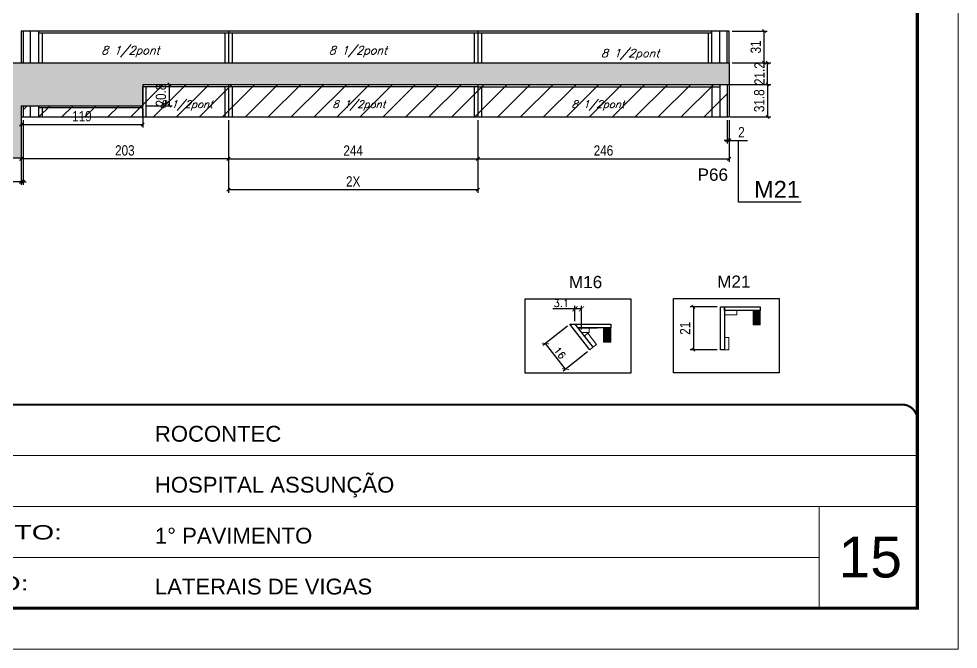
# Model space of a CAD drawing. Extents: x 137137 to 143418, y 10464 to 34486.
# Drawn here: x 140886 to 141806, y 29990 to 30607 of the extents above; entities that cross this region are included whole.
import ezdxf

# ---------------------------------------------------------------- set-up
doc = ezdxf.new("R2010")
doc.units = 0
doc.linetypes.add('CONTINUO', pattern=[0])
doc.linetypes.add('DASHED', pattern=[0.75, 0.5, -0.25])
for name, color, linetype in [('5', 5, 'Continuous'), ('COTA', 241, 'Continuous'), ('NOMENCLATURA', 7, 'Continuous'), ('Painéis', 200, 'Continuous'), ('Reaproveitamento', 251, 'Continuous'), ('SARR_2.2x7', 40, 'Continuous'), ('SARR_3.5x7', 81, 'Continuous'), ('texto', 7, 'Continuous')]:
    doc.layers.add(name, color=color, linetype=linetype)
for name, color, linetype, lineweight in [('CARIMBO', 255, 'Continuous', 9), ('Folhas', 255, 'Continuous', 9), ('Madeira', 126, 'Continuous', 18), ('Sarr 2.2x7', 40, 'Continuous', 9), ('SARRAFO DE PRESSAO', 251, 'DASHED', 9)]:
    doc.layers.add(name, color=color, linetype=linetype, lineweight=lineweight)
doc.styles.add('ARIAL', font='arial.ttf')
doc.styles.add('COTA TECNICA', font='techl___.ttf', dxfattribs={"height": 10})
doc.styles.add('Romans', font='romans.shx')
doc.styles.get("Standard").update_dxf_attribs({"font": 'arial.ttf'})
doc.styles.add('Tecnologia', font='')
doc.styles.get('Tecnologia').set_extended_font_data('Forgotten Futurist')
doc.dimstyles.new('Cota Seção (2x)', dxfattribs={"dimtxt": 7, "dimasz": 5, "dimexe": 3, "dimexo": 3, "dimgap": 2, "dimtad": 3, "dimdec": 1, "dimlfac": 0.5, "dimzin": 12, "dimdsep": 46, "dimtxsty": 'Romans', "dimblk": 'ARCHTICK', "dimcen": 0, "dimclrd": 4, "dimclre": 4, "dimclrt": 1, "dimadec": 1, "dimazin": 3, "dimtfac": 1, "dimtdec": 1, "dimtmove": 0, "dimatfit": 3, "dimldrblk": 'OBLIQUE', "dimfxl": 1, "dimtolj": 1, "dimtzin": 12, "dimarcsym": 0})
doc.dimstyles.new('PAINEL', dxfattribs={"dimtxt": 10, "dimasz": 3, "dimexe": 3, "dimexo": 3, "dimgap": 3, "dimtad": 1, "dimdec": 1, "dimzin": 12, "dimdsep": 46, "dimtxsty": 'COTA TECNICA', "dimblk1": 'OBLIQUE', "dimblk2": 'OBLIQUE', "dimsah": 1, "dimcen": 0.9, "dimclrd": 4, "dimclre": 4, "dimclrt": 240, "dimadec": 1, "dimazin": 3, "dimtfac": 1, "dimtdec": 1, "dimtmove": 0, "dimatfit": 3, "dimfxl": 1, "dimtolj": 1, "dimtzin": 12, "dimarcsym": 0})
pattern_1 = [(45, (-1598.5, -2277.7), (-11.2253202, 11.2253202), [])]

# ---------------------------------------------------------------- blocks, each defined once
blk = doc.blocks.new('9999999999')
at = {"color": 30, "linetype": 'CONTINUO'}
for p, q in [((98564.56, 34379.64), (99583.98, 34379.64)), ((98564.56, 34329.83), (99487.98, 34329.83)), ((99583.98, 34329.83), (99487.98, 34329.83)), ((99487.98, 34329.83), (99487.98, 34230.21)), ((98564.56, 34280.02), (99487.98, 34280.02))]:
    blk.add_line(p, q, dxfattribs=at)
at = {"color": 30, "linetype": 'CONTINUO', "const_width": 2}
blk.add_lwpolyline([(99583.98, 34230.21), (99583.98, 34414.45, 0.414214), (99568.98, 34429.45), (98228.98, 34429.45, 0.414214), (98213.98, 34414.45), (98213.98, 34245.21, 0.414214), (98228.98, 34230.21), (99583.98, 34230.21)], format="xyb", dxfattribs=at)
at = {"layer": 'Folhas'}
blk.add_lwpolyline([(98138.98, 34190.21), (99623.98, 34190.21), (99623.98, 35240.21), (98138.98, 35240.21)], close=True, dxfattribs=at)
at = {"layer": 'Folhas', "color": 30, "const_width": 3}
blk.add_lwpolyline([(98213.98, 34230.21), (99583.98, 34230.21), (99583.98, 35200.21), (98213.98, 35200.21)], close=True, dxfattribs=at)
at = {"color": 7, "linetype": 'Continuous', "ltscale": 5, "style": 'ARIAL'}
for s, height, p in [('ROCONTEC', 15.483, (98837.68, 34393.13)), ('HOSPITAL ASSUNÇÃO', 15.4829, (98837.68, 34343.32)), ('1° PAVIMENTO', 15.4829, (98837.68, 34293.51)), ('LATERAIS DE VIGAS', 15.4829, (98837.68, 34243.7))]:
    blk.add_text(s, height=height, dxfattribs=at).set_placement(p)
at = {"layer": 'Folhas', "color": 7, "style": 'Tecnologia', "width": 1.5}
for s, p in [('PAVIMENTO:', (98573.65, 34297.5)), ('PROJETO:', (98573.65, 34247.69))]:
    blk.add_text(s, height=14, dxfattribs=at).set_placement(p)
blk = doc.blocks.new('_Oblique')
at = {"color": 0, "linetype": 'ByBlock', "lineweight": -2}
blk.add_line((-0.5, -0.5), (0.5, 0.5), dxfattribs=at)
blk = doc.blocks.new('*D69')
at = {"layer": 'COTA', "color": 4, "lineweight": -2, "ltscale": 25, "transparency": 16777216}
for p, q in [((140888.57, 30507.54), (140888.57, 30444.1)), ((140890.57, 30507.54), (140890.57, 30444.1)), ((140888.57, 30447.1), (140870.46, 30447.1)), ((140890.57, 30447.1), (140888.57, 30447.1)), ((140890.57, 30447.1), (140893.57, 30447.1))]:
    blk.add_line(p, q, dxfattribs=at)
at = {"layer": 'Defpoints', "color": 0, "ltscale": 25, "transparency": 16777216}
for p in [(140888.57, 30510.54), (140890.57, 30510.54), (140888.57, 30447.1)]:
    blk.add_point(p, dxfattribs=at)
at = {"layer": 'COTA', "color": 4, "lineweight": -2, "ltscale": 25, "transparency": 16777216, "xscale": 3, "yscale": 3, "zscale": 3}
blk.add_blockref('_Oblique', (140888.57, 30447.1), dxfattribs=at)
at = {"layer": 'COTA', "color": 4, "lineweight": -2, "ltscale": 25, "transparency": 16777216, "xscale": 3, "yscale": 3, "zscale": 3, "rotation": 180}
blk.add_blockref('_Oblique', (140890.57, 30447.1), dxfattribs=at)
at = {"layer": 'COTA', "color": 240, "ltscale": 25, "transparency": 16777216, "insert": (140876.52, 30455.1), "char_height": 10, "attachment_point": 5, "style": 'COTA TECNICA'}
blk.add_mtext('\\A1;2', dxfattribs=at)
blk = doc.blocks.new('*D73')
at = {"layer": 'COTA', "color": 4, "lineweight": -2, "ltscale": 25, "transparency": 16777216}
for p, q in [((141579.57, 30507.54), (141579.57, 30484.67)), ((141581.57, 30507.54), (141581.57, 30484.67)), ((141579.57, 30487.67), (141576.57, 30487.67)), ((141579.57, 30487.67), (141581.57, 30487.67)), ((141581.57, 30487.67), (141599.68, 30487.67))]:
    blk.add_line(p, q, dxfattribs=at)
at = {"layer": 'Defpoints', "color": 0, "ltscale": 25, "transparency": 16777216}
for p in [(141579.57, 30510.54), (141581.57, 30510.54), (141581.57, 30487.67)]:
    blk.add_point(p, dxfattribs=at)
at = {"layer": 'COTA', "color": 4, "lineweight": -2, "ltscale": 25, "transparency": 16777216, "xscale": 3, "yscale": 3, "zscale": 3}
blk.add_blockref('_Oblique', (141579.57, 30487.67), dxfattribs=at)
at = {"layer": 'COTA', "color": 4, "lineweight": -2, "ltscale": 25, "transparency": 16777216, "xscale": 3, "yscale": 3, "zscale": 3, "rotation": 180}
blk.add_blockref('_Oblique', (141581.57, 30487.67), dxfattribs=at)
at = {"layer": 'COTA', "color": 240, "ltscale": 25, "transparency": 16777216, "insert": (141593.62, 30495.67), "char_height": 10, "attachment_point": 5, "style": 'COTA TECNICA'}
blk.add_mtext('\\A1;2', dxfattribs=at)
blk = doc.blocks.new('*D75')
at = {"layer": 'COTA', "color": 4, "lineweight": -2, "ltscale": 25, "transparency": 16777216}
for p, q in [((141335.57, 30507.54), (141335.57, 30466.59)), ((141581.57, 30507.54), (141581.57, 30466.59)), ((141335.57, 30469.59), (141581.57, 30469.59))]:
    blk.add_line(p, q, dxfattribs=at)
at = {"layer": 'Defpoints', "color": 0, "ltscale": 25, "transparency": 16777216}
for p in [(141335.57, 30510.54), (141581.57, 30510.54), (141581.57, 30469.59)]:
    blk.add_point(p, dxfattribs=at)
at = {"layer": 'COTA', "color": 4, "lineweight": -2, "ltscale": 25, "transparency": 16777216, "xscale": 3, "yscale": 3, "zscale": 3, "rotation": 180}
blk.add_blockref('_Oblique', (141335.57, 30469.59), dxfattribs=at)
at = {"layer": 'COTA', "color": 4, "lineweight": -2, "ltscale": 25, "transparency": 16777216, "xscale": 3, "yscale": 3, "zscale": 3}
blk.add_blockref('_Oblique', (141581.57, 30469.59), dxfattribs=at)
at = {"layer": 'COTA', "color": 240, "ltscale": 25, "transparency": 16777216, "insert": (141458.57, 30477.69), "char_height": 10, "attachment_point": 5, "style": 'COTA TECNICA'}
blk.add_mtext('\\A1;246', dxfattribs=at)
blk = doc.blocks.new('*D71')
at = {"layer": 'COTA', "color": 4, "lineweight": -2, "ltscale": 25, "transparency": 16777216}
for p, q in [((141091.57, 30507.54), (141091.57, 30466.59)), ((141335.57, 30507.54), (141335.57, 30466.59)), ((141091.57, 30469.59), (141335.57, 30469.59))]:
    blk.add_line(p, q, dxfattribs=at)
at = {"layer": 'Defpoints', "color": 0, "ltscale": 25, "transparency": 16777216}
for p in [(141091.57, 30510.54), (141335.57, 30510.54), (141335.57, 30469.59)]:
    blk.add_point(p, dxfattribs=at)
at = {"layer": 'COTA', "color": 4, "lineweight": -2, "ltscale": 25, "transparency": 16777216, "xscale": 3, "yscale": 3, "zscale": 3, "rotation": 180}
blk.add_blockref('_Oblique', (141091.57, 30469.59), dxfattribs=at)
at = {"layer": 'COTA', "color": 4, "lineweight": -2, "ltscale": 25, "transparency": 16777216, "xscale": 3, "yscale": 3, "zscale": 3}
blk.add_blockref('_Oblique', (141335.57, 30469.59), dxfattribs=at)
at = {"layer": 'COTA', "color": 240, "ltscale": 25, "transparency": 16777216, "insert": (141213.57, 30477.66), "char_height": 10, "attachment_point": 5, "style": 'COTA TECNICA'}
blk.add_mtext('\\A1;244', dxfattribs=at)
blk = doc.blocks.new('*D76')
at = {"layer": 'COTA', "color": 4, "lineweight": -2, "ltscale": 25, "transparency": 16777216}
for p, q in [((141582.55, 30542.34), (141622.29, 30542.34)), ((141619.29, 30510.54), (141619.29, 30542.34)), ((141582.57, 30510.54), (141622.29, 30510.54))]:
    blk.add_line(p, q, dxfattribs=at)
at = {"layer": 'Defpoints', "color": 0, "ltscale": 25, "transparency": 16777216}
for p in [(141579.55, 30542.34), (141619.29, 30542.34), (141579.57, 30510.54)]:
    blk.add_point(p, dxfattribs=at)
at = {"layer": 'COTA', "color": 4, "lineweight": -2, "ltscale": 25, "transparency": 16777216, "xscale": 3, "yscale": 3, "zscale": 3}
for p, rotation in [((141619.29, 30542.34), 90), ((141619.29, 30510.54), 270)]:
    blk.add_blockref('_Oblique', p, dxfattribs=dict(at, rotation=rotation))
at = {"layer": 'COTA', "color": 240, "ltscale": 25, "transparency": 16777216, "insert": (141611.05, 30526.44), "char_height": 10, "attachment_point": 5, "rotation": 90, "style": 'COTA TECNICA'}
blk.add_mtext('\\A1;31.8', dxfattribs=at)
blk = doc.blocks.new('*D77')
at = {"layer": 'COTA', "color": 4, "lineweight": -2, "ltscale": 25, "transparency": 16777216}
for p, q in [((141584.55, 30563.54), (141622.27, 30563.54)), ((141619.27, 30542.34), (141619.27, 30563.54)), ((141584.55, 30542.34), (141622.27, 30542.34))]:
    blk.add_line(p, q, dxfattribs=at)
at = {"layer": 'Defpoints', "color": 0, "ltscale": 25, "transparency": 16777216}
for p in [(141581.55, 30563.54), (141619.27, 30563.54), (141581.55, 30542.34)]:
    blk.add_point(p, dxfattribs=at)
at = {"layer": 'COTA', "color": 4, "lineweight": -2, "ltscale": 25, "transparency": 16777216, "xscale": 3, "yscale": 3, "zscale": 3}
for p, rotation in [((141619.27, 30563.54), 90), ((141619.27, 30542.34), 270)]:
    blk.add_blockref('_Oblique', p, dxfattribs=dict(at, rotation=rotation))
at = {"layer": 'COTA', "color": 240, "ltscale": 25, "transparency": 16777216, "insert": (141611.21, 30552.94), "char_height": 10, "attachment_point": 5, "rotation": 90, "style": 'COTA TECNICA'}
blk.add_mtext('\\A1;21.2', dxfattribs=at)
blk = doc.blocks.new('*D78')
at = {"layer": 'COTA', "color": 4, "lineweight": -2, "ltscale": 25, "transparency": 16777216}
for p, q in [((141007.56, 30518.54), (141007.56, 30500.1)), ((140888.56, 30507.54), (140888.56, 30500.1)), ((140888.56, 30503.1), (141007.56, 30503.1))]:
    blk.add_line(p, q, dxfattribs=at)
at = {"layer": 'Defpoints', "color": 0, "ltscale": 25, "transparency": 16777216}
for p in [(141007.56, 30521.54), (140888.56, 30510.54), (141007.56, 30503.1)]:
    blk.add_point(p, dxfattribs=at)
at = {"layer": 'COTA', "color": 4, "lineweight": -2, "ltscale": 25, "transparency": 16777216, "xscale": 3, "yscale": 3, "zscale": 3, "rotation": 180}
blk.add_blockref('_Oblique', (140888.56, 30503.1), dxfattribs=at)
at = {"layer": 'COTA', "color": 4, "lineweight": -2, "ltscale": 25, "transparency": 16777216, "xscale": 3, "yscale": 3, "zscale": 3}
blk.add_blockref('_Oblique', (141007.56, 30503.1), dxfattribs=at)
at = {"layer": 'COTA', "color": 240, "ltscale": 25, "transparency": 16777216, "insert": (140948.06, 30511.19), "char_height": 10, "attachment_point": 5, "style": 'COTA TECNICA'}
blk.add_mtext('\\A1;119', dxfattribs=at)
blk = doc.blocks.new('*D79')
at = {"layer": 'COTA', "color": 4, "lineweight": -2, "ltscale": 25, "transparency": 16777216}
for p, q in [((141010.56, 30542.34), (141036.54, 30542.34)), ((141033.54, 30542.34), (141033.54, 30521.54)), ((141010.57, 30521.54), (141036.54, 30521.54))]:
    blk.add_line(p, q, dxfattribs=at)
at = {"layer": 'Defpoints', "color": 0, "ltscale": 25, "transparency": 16777216}
for p in [(141007.56, 30542.34), (141007.57, 30521.54), (141033.54, 30521.54)]:
    blk.add_point(p, dxfattribs=at)
at = {"layer": 'COTA', "color": 4, "lineweight": -2, "ltscale": 25, "transparency": 16777216, "xscale": 3, "yscale": 3, "zscale": 3}
for p, rotation in [((141033.54, 30542.34), 90), ((141033.54, 30521.54), 270)]:
    blk.add_blockref('_Oblique', p, dxfattribs=dict(at, rotation=rotation))
at = {"layer": 'COTA', "color": 240, "ltscale": 25, "transparency": 16777216, "insert": (141025.42, 30531.94), "char_height": 10, "attachment_point": 5, "rotation": 90, "style": 'COTA TECNICA'}
blk.add_mtext('\\A1;20.8', dxfattribs=at)
blk = doc.blocks.new('*D72')
at = {"layer": 'COTA', "color": 4, "lineweight": -2, "ltscale": 25, "transparency": 16777216}
for p, q in [((140888.57, 30507.54), (140888.57, 30466.59)), ((141091.57, 30507.54), (141091.57, 30466.59)), ((141091.57, 30469.59), (140888.57, 30469.59))]:
    blk.add_line(p, q, dxfattribs=at)
at = {"layer": 'Defpoints', "color": 0, "ltscale": 25, "transparency": 16777216}
for p in [(140888.57, 30510.54), (141091.57, 30510.54), (140888.57, 30469.59)]:
    blk.add_point(p, dxfattribs=at)
at = {"layer": 'COTA', "color": 4, "lineweight": -2, "ltscale": 25, "transparency": 16777216, "xscale": 3, "yscale": 3, "zscale": 3, "rotation": 180}
blk.add_blockref('_Oblique', (140888.57, 30469.59), dxfattribs=at)
at = {"layer": 'COTA', "color": 4, "lineweight": -2, "ltscale": 25, "transparency": 16777216, "xscale": 3, "yscale": 3, "zscale": 3}
blk.add_blockref('_Oblique', (141091.57, 30469.59), dxfattribs=at)
at = {"layer": 'COTA', "color": 240, "ltscale": 25, "transparency": 16777216, "insert": (140990.07, 30477.81), "char_height": 10, "attachment_point": 5, "style": 'COTA TECNICA'}
blk.add_mtext('\\A1;203', dxfattribs=at)
blk = doc.blocks.new('*D82')
at = {"layer": 'COTA', "color": 4, "lineweight": -2, "ltscale": 25, "transparency": 16777216}
for p, q in [((141091.57, 30507.54), (141091.57, 30436.47)), ((141335.57, 30507.54), (141335.57, 30436.47)), ((141091.57, 30439.47), (141335.57, 30439.47))]:
    blk.add_line(p, q, dxfattribs=at)
at = {"layer": 'Defpoints', "color": 0, "ltscale": 25, "transparency": 16777216}
for p in [(141091.57, 30510.54), (141335.57, 30510.54), (141335.57, 30439.47)]:
    blk.add_point(p, dxfattribs=at)
at = {"layer": 'COTA', "color": 4, "lineweight": -2, "ltscale": 25, "transparency": 16777216, "xscale": 3, "yscale": 3, "zscale": 3, "rotation": 180}
blk.add_blockref('_Oblique', (141091.57, 30439.47), dxfattribs=at)
at = {"layer": 'COTA', "color": 4, "lineweight": -2, "ltscale": 25, "transparency": 16777216, "xscale": 3, "yscale": 3, "zscale": 3}
blk.add_blockref('_Oblique', (141335.57, 30439.47), dxfattribs=at)
at = {"layer": 'COTA', "color": 240, "ltscale": 25, "transparency": 16777216, "insert": (141213.57, 30447.53), "char_height": 10, "attachment_point": 5, "style": 'COTA TECNICA'}
blk.add_mtext('\\A1;2X', dxfattribs=at)
blk = doc.blocks.new('_ArchTick')
at = {"color": 0, "linetype": 'ByBlock', "const_width": 0.15}
blk.add_lwpolyline([(-0.5, -0.5), (0.5, 0.5)], dxfattribs=at)
blk = doc.blocks.new('*D90')
at = {"layer": 'COTA', "color": 4, "lineweight": -2, "transparency": 16777216}
for p, q in [((141423.24, 30305.93), (141399.37, 30287.2)), ((141421.42, 30263.95), (141401.73, 30289.05)), ((141442.93, 30280.83), (141419.06, 30262.1))]:
    blk.add_line(p, q, dxfattribs=at)
at = {"layer": 'Defpoints', "color": 0, "transparency": 16777216}
for p in [(141425.6, 30307.78), (141401.73, 30289.05), (141445.29, 30282.68)]:
    blk.add_point(p, dxfattribs=at)
at = {"layer": 'COTA', "color": 4, "lineweight": -2, "transparency": 16777216, "xscale": 5, "yscale": 5, "zscale": 5}
for p, rotation in [((141401.73, 30289.05), 128.1149802040215), ((141421.42, 30263.95), 308.1149802040215)]:
    blk.add_blockref('_ArchTick', p, dxfattribs=dict(at, rotation=rotation))
at = {"layer": 'COTA', "color": 1, "transparency": 16777216, "insert": (141415.9, 30279.9), "char_height": 7, "attachment_point": 5, "rotation": 308.11498, "style": 'Romans'}
blk.add_mtext('\\A1;16', dxfattribs=at)
blk = doc.blocks.new('*D91')
at = {"layer": 'COTA', "color": 4, "lineweight": -2, "transparency": 16777216}
for p, q in [((141430.68, 30310.78), (141430.68, 30325.92)), ((141436.96, 30302.78), (141436.96, 30325.92)), ((141430.68, 30322.92), (141409.02, 30322.92)), ((141436.96, 30322.92), (141430.68, 30322.92))]:
    blk.add_line(p, q, dxfattribs=at)
at = {"layer": 'Defpoints', "color": 0, "transparency": 16777216}
for p in [(141430.68, 30322.92), (141430.68, 30307.78), (141436.96, 30299.78)]:
    blk.add_point(p, dxfattribs=at)
at = {"layer": 'COTA', "color": 4, "lineweight": -2, "transparency": 16777216, "xscale": 5, "yscale": 5, "zscale": 5, "rotation": 180}
blk.add_blockref('_ArchTick', (141430.68, 30322.92), dxfattribs=at)
at = {"layer": 'COTA', "color": 4, "lineweight": -2, "transparency": 16777216, "xscale": 5, "yscale": 5, "zscale": 5}
blk.add_blockref('_ArchTick', (141436.96, 30322.92), dxfattribs=at)
at = {"layer": 'COTA', "color": 1, "transparency": 16777216, "insert": (141417.35, 30328.42), "char_height": 7, "attachment_point": 5, "style": 'Romans'}
blk.add_mtext('\\A1;3.1', dxfattribs=at)
blk = doc.blocks.new('*D92')
at = {"layer": 'Defpoints', "color": 0, "linetype": 'ByBlock', "transparency": 16777216}
for p in [(141572.98, 30324.88), (141546.53, 30282.88), (141572.98, 30282.88)]:
    blk.add_point(p, dxfattribs=at)
at = {"layer": 'Sarr 2.2x7', "color": 4, "linetype": 'ByBlock', "lineweight": -2, "transparency": 16777216}
for p, q in [((141569.98, 30324.88), (141543.53, 30324.88)), ((141546.53, 30324.88), (141546.53, 30282.88)), ((141569.98, 30282.88), (141543.53, 30282.88))]:
    blk.add_line(p, q, dxfattribs=at)
at = {"layer": 'Sarr 2.2x7', "color": 4, "linetype": 'ByBlock', "lineweight": -2, "transparency": 16777216, "xscale": 3, "yscale": 3, "zscale": 3}
for p, rotation in [((141546.53, 30324.88), 90), ((141546.53, 30282.88), 270)]:
    blk.add_blockref('_Oblique', p, dxfattribs=dict(at, rotation=rotation))
at = {"layer": 'Sarr 2.2x7', "color": 240, "linetype": 'ByBlock', "transparency": 16777216, "insert": (141538.48, 30303.88), "char_height": 10, "attachment_point": 5, "rotation": 90, "style": 'COTA TECNICA'}
blk.add_mtext('\\A1;21', dxfattribs=at)
blk = doc.blocks.new('*D1857')
at = {"layer": 'COTA', "color": 4, "lineweight": -2, "ltscale": 25, "transparency": 16777216}
for p, q in [((141584.55, 30594.54), (141618.89, 30594.54)), ((141615.89, 30563.54), (141615.89, 30594.54)), ((141584.55, 30563.54), (141618.89, 30563.54))]:
    blk.add_line(p, q, dxfattribs=at)
at = {"layer": 'Defpoints', "color": 0, "ltscale": 25, "transparency": 16777216}
for p in [(141581.55, 30594.54), (141615.89, 30594.54), (141581.55, 30563.54)]:
    blk.add_point(p, dxfattribs=at)
at = {"layer": 'COTA', "color": 4, "lineweight": -2, "ltscale": 25, "transparency": 16777216, "xscale": 3, "yscale": 3, "zscale": 3}
for p, rotation in [((141615.89, 30594.54), 90), ((141615.89, 30563.54), 270)]:
    blk.add_blockref('_Oblique', p, dxfattribs=dict(at, rotation=rotation))
at = {"layer": 'COTA', "color": 240, "ltscale": 25, "transparency": 16777216, "insert": (141607.67, 30579.04), "char_height": 10, "attachment_point": 5, "rotation": 90, "style": 'COTA TECNICA'}
blk.add_mtext('\\A1;31', dxfattribs=at)

msp = doc.modelspace()

# ---------------------------------------------------------------- hatches: boundary and pattern name
at = {"layer": 'COTA', "linetype": 'ByBlock'}
h = msp.add_hatch(dxfattribs=at)
h.set_pattern_fill('AR-CONC', color=256, scale=0.03)
h.paths.add_polyline_path([(140818.56, 30563.54), (140699.56, 30563.54), (140432.58, 30563.54), (140432.58, 30542.34), (140699.56, 30542.34), (140699.56, 30521.54), (140818.56, 30521.54), (140818.56, 30470.54), (140888.57, 30470.54), (140888.57, 30510.54), (140888.56, 30521.54), (141007.56, 30521.54), (141007.56, 30542.34), (141581.55, 30542.34), (141581.55, 30563.54), (140888.56, 30563.54)])
h.paths.add_polyline_path([(140870.28, 30445.17), (140883.26, 30445.17), (140883.26, 30465.75), (140870.28, 30465.75)], flags=9)
h.paths.add_polyline_path([(141035.24, 30515.23), (141035.24, 30549.16), (141014.66, 30549.16), (141014.66, 30515.23)], flags=25)
h.paths.add_polyline_path([(140697.76, 30515.23), (140697.76, 30549.16), (140677.17, 30549.16), (140677.17, 30515.23)], flags=25)
at = {"layer": 'Madeira'}
h = msp.add_hatch(dxfattribs=at)
h.set_pattern_fill('ANSI31', color=256, scale=0.2, angle=270, style=0)
h.set_pattern_definition([(315, (158177.9522, 16973.1511), (0.449012806, 0.449012806), [])])
h.paths.add_polyline_path([(141611.94, 30321.28), (141604.94, 30321.28), (141604.94, 30307.28), (141611.94, 30307.28)])
h = msp.add_hatch(dxfattribs=at)
h.set_pattern_fill('ANSI31', color=256, scale=0.2, angle=270, style=0)
h.set_pattern_definition([(315, (158031.6616, 16956.04424), (0.449012806, 0.449012806), [])])
h.paths.add_polyline_path([(141465.65, 30304.18), (141458.65, 30304.18), (141458.65, 30290.18), (141465.65, 30290.18)])
at = {"layer": 'Reaproveitamento', "linetype": 'ByBlock'}
h = msp.add_hatch(dxfattribs=at)
h.set_pattern_fill('ANSI31', color=256, scale=5)
h.set_pattern_definition(pattern_1)
h.paths.add_polyline_path([(141007.57, 30510.54), (141091.57, 30510.54), (141091.55, 30542.34), (141007.56, 30542.34), (141007.56, 30521.54), (140890.56, 30521.54), (140890.57, 30510.54)])
h = msp.add_hatch(dxfattribs=at)
h.set_pattern_fill('ANSI31', color=256, scale=5)
h.set_pattern_definition(pattern_1)
h.paths.add_polyline_path([(141335.57, 30510.54), (141335.55, 30542.34), (141091.55, 30542.34), (141091.57, 30510.54)])
h = msp.add_hatch(dxfattribs=at)
h.set_pattern_fill('ANSI31', color=256, scale=5)
h.set_pattern_definition(pattern_1)
h.paths.add_polyline_path([(141579.57, 30510.54), (141579.55, 30542.34), (141335.55, 30542.34), (141335.57, 30510.54)])

# ---------------------------------------------------------------- linework, layer by layer
at = {"linetype": 'ByBlock'}
for points in [[(141381.9, 30332.67), (141485.34, 30332.67), (141485.34, 30260.05), (141381.9, 30260.05)], [(141527.02, 30333.04), (141630.46, 30333.04), (141630.46, 30260.42), (141527.02, 30260.42)]]:
    msp.add_lwpolyline(points, close=True, dxfattribs=at)
at = {"layer": 'COTA', "linetype": 'ByBlock'}
for p, q in [((140818.56, 30563.54), (140888.56, 30563.54)), ((140888.56, 30563.54), (141007.56, 30563.54)), ((140888.56, 30563.54), (141581.55, 30563.54)), ((141007.56, 30563.54), (141581.55, 30563.54)), ((141581.55, 30563.54), (141581.55, 30542.34))]:
    msp.add_line(p, q, dxfattribs=at)
at = {"layer": 'Madeira'}
for points in [[(141611.94, 30321.28), (141604.94, 30321.28), (141604.94, 30307.28), (141611.94, 30307.28)], [(141465.65, 30304.18), (141458.65, 30304.18), (141458.65, 30290.18), (141465.65, 30290.18)]]:
    msp.add_lwpolyline(points, close=True, dxfattribs=at)
at = {"layer": 'NOMENCLATURA', "linetype": 'Continuous'}
for p, q in [((141590.62, 30427.33), (141590.62, 30487.67)), ((141652.12, 30427.33), (141590.62, 30427.33))]:
    msp.add_line(p, q, dxfattribs=at)
at = {"layer": 'Painéis', "ltscale": 25}
for p, q in [((141581.53, 30594.54), (140888.56, 30594.54)), ((140888.56, 30594.54), (140888.56, 30563.54)), ((140890.56, 30594.54), (140890.56, 30563.54)), ((141091.55, 30594.54), (141091.55, 30563.54)), ((141335.55, 30594.54), (141335.55, 30563.54)), ((141579.53, 30563.54), (141579.53, 30594.54)), ((141581.53, 30563.54), (141581.53, 30594.54)), ((140888.56, 30563.54), (141581.53, 30563.54)), ((140888.57, 30510.54), (140888.57, 30470.54)), ((140818.56, 30470.54), (140888.57, 30470.54))]:
    msp.add_line(p, q, dxfattribs=at)
at = {"layer": 'Painéis'}
for p, q in [((141007.56, 30542.34), (141581.55, 30542.34)), ((141007.56, 30542.34), (141007.56, 30521.54)), ((141091.55, 30542.34), (141091.57, 30510.54)), ((141335.55, 30542.34), (141335.57, 30510.54)), ((141579.55, 30542.34), (141579.57, 30510.54)), ((141581.55, 30542.34), (141581.57, 30510.54)), ((140888.56, 30521.54), (141007.56, 30521.54)), ((140888.56, 30521.54), (140888.57, 30510.54)), ((140890.56, 30521.54), (140890.57, 30510.54)), ((140888.57, 30510.54), (141007.57, 30510.54)), ((141007.57, 30510.54), (141581.57, 30510.54)), ((141445.17, 30282.84), (141425.6, 30307.78)), ((141425.6, 30307.78), (141430.68, 30307.78)), ((141430.68, 30307.78), (141448.32, 30285.3)), ((141433.51, 30304.18), (141452.68, 30304.18)), ((141445.17, 30282.84), (141448.32, 30285.3))]:
    msp.add_line(p, q, dxfattribs=at)
msp.add_lwpolyline([(141576.98, 30282.88), (141572.98, 30282.88), (141572.98, 30324.88), (141576.98, 30324.88)], close=True, dxfattribs=at)
at = {"layer": 'Painéis', "linetype": 'ByBlock'}
for points in [[(141576.98, 30324.88), (141611.92, 30324.88), (141611.92, 30321.28), (141576.98, 30321.28), (141576.98, 30324.88)], [(141430.68, 30307.78), (141465.63, 30307.78), (141465.63, 30304.18), (141433.51, 30304.18)]]:
    msp.add_lwpolyline(points, dxfattribs=at)
at = {"layer": 'Sarr 2.2x7', "linetype": 'ByBlock'}
for p, q in [((141436.96, 30299.78), (141444.68, 30299.78)), ((141439.67, 30296.32), (141443.14, 30299.04)), ((141443.14, 30299.04), (141451.89, 30287.87)), ((141444.68, 30299.78), (141444.68, 30304.18)), ((141448.32, 30285.3), (141451.78, 30288.02))]:
    msp.add_line(p, q, dxfattribs=at)
for points in [[(141576.98, 30321.28), (141588.98, 30321.28), (141588.98, 30316.88), (141576.98, 30316.88), (141576.98, 30321.28)], [(141576.98, 30282.88), (141576.98, 30294.88), (141581.38, 30294.88), (141581.38, 30282.88), (141576.98, 30282.88)]]:
    msp.add_lwpolyline(points, dxfattribs=at)
at = {"layer": 'SARR_2.2x7', "linetype": 'Continuous'}
for p, q in [((140897.56, 30594.54), (140897.56, 30563.54)), ((141091.55, 30592.34), (140905.56, 30592.34)), ((141335.55, 30592.34), (141091.55, 30592.34)), ((141564.53, 30592.34), (141335.55, 30592.34)), ((141572.53, 30563.54), (141572.53, 30594.54)), ((141091.55, 30540.14), (141007.56, 30540.14)), ((141335.55, 30540.14), (141091.55, 30540.14)), ((141091.55, 30540.14), (141091.55, 30540.14)), ((141335.55, 30540.14), (141572.55, 30540.14)), ((141572.55, 30542.34), (141572.57, 30510.54)), ((140897.56, 30521.54), (140897.57, 30510.54)), ((141007.56, 30519.34), (140905.56, 30519.34))]:
    msp.add_line(p, q, dxfattribs=at)
at = {"layer": 'SARR_3.5x7'}
for p, q in [((140905.56, 30594.54), (140905.56, 30563.54)), ((140909.06, 30592.34), (140909.06, 30563.54)), ((141088.05, 30592.34), (141088.05, 30563.54)), ((141095.05, 30592.34), (141095.05, 30563.54)), ((141332.05, 30592.34), (141332.05, 30563.54)), ((141339.05, 30592.34), (141339.05, 30563.54)), ((141561.03, 30592.34), (141561.03, 30563.54)), ((141564.53, 30563.54), (141564.53, 30594.54)), ((141007.57, 30510.54), (141007.56, 30540.14)), ((141011.07, 30510.54), (141011.06, 30540.14)), ((141088.05, 30540.14), (141088.07, 30510.54)), ((141095.05, 30540.14), (141095.07, 30510.54)), ((141332.05, 30540.14), (141332.07, 30510.54)), ((141339.05, 30540.14), (141339.07, 30510.54)), ((141564.55, 30542.34), (141564.57, 30510.54)), ((140905.56, 30521.54), (140905.57, 30510.54)), ((140909.06, 30519.34), (140909.07, 30510.54))]:
    msp.add_line(p, q, dxfattribs=at)

# ---------------------------------------------------------------- block references
at = {"layer": 'SARRAFO DE PRESSAO', "color": 6, "linetype": 'ByBlock'}
msp.add_blockref('9999999999', (42181.81, -4200.15), dxfattribs=at)

# ---------------------------------------------------------------- texts
at = {"layer": '5', "linetype": 'Continuous'}
msp.add_text('P66', height=12, rotation=0.00004, dxfattribs=at).set_placement((141550.65, 30448.15))
at = {"layer": '5', "color": 7, "linetype": 'Continuous'}
for s, p in [('M16', (141424.74, 30343.12)), ('M21', (141569.86, 30343.48))]:
    msp.add_text(s, height=12, rotation=359.99996, dxfattribs=at).set_placement(p)
at = {"layer": 'CARIMBO', "style": 'ARIAL'}
msp.add_text('15', height=40, dxfattribs=at).set_placement((141688.65, 30060.19))
at = {"layer": 'NOMENCLATURA', "linetype": 'Continuous'}
msp.add_text('M21', height=16.5, rotation=0, dxfattribs=at).set_placement((141606.02, 30431.53))
at = {"layer": 'texto', "color": 2, "attachment_point": 5, "style": 'Romans'}
for insert, char_height in [((140995.5, 30574.44), 8), ((141218.24, 30574.44), 8), ((141484.72, 30571.67), 8), ((141050.22, 30521.8), 7.2737), ((141219.15, 30521.8), 7.2737), ((141453.2, 30521.8), 7.2737)]:
    msp.add_mtext('{\\Q19;\\C256;8 1/2pont}', dxfattribs=dict(at, insert=insert, char_height=char_height))

# ---------------------------------------------------------------- dimensions: what is measured, and where the dimension line sits
at = {"layer": 'COTA', "ltscale": 25}
for base, p1, p2, picture, middle in [((141615.89, 30594.54), (141581.55, 30563.54), (141581.55, 30594.54), '*D1857', (141607.67, 30579.04)), ((141619.29, 30542.34), (141579.57, 30510.54), (141579.55, 30542.34), '*D76', (141611.05, 30526.44))]:
    dim = msp.add_linear_dim(base=base, p1=p1, p2=p2, angle=90, dimstyle='PAINEL', dxfattribs=at)
    dim.commit()
    dim.dimension.update_dxf_attribs({"geometry": picture, "text_midpoint": middle})
for base, p1, p2, picture, middle in [((141619.27, 30563.54), (141581.55, 30542.34), (141581.55, 30563.54), '*D77', (141619.27, 30552.94)), ((141033.54, 30521.54), (141007.56, 30542.34), (141007.57, 30521.54), '*D79', (141033.54, 30531.94))]:
    dim = msp.add_linear_dim(base=base, p1=p1, p2=p2, angle=90, dimstyle='PAINEL', dxfattribs=at)
    dim.commit()
    dim.dimension.update_dxf_attribs({"geometry": picture, "text_midpoint": middle, "dimtype": 160})
for base, p1, p2, picture, middle in [((141007.56, 30503.1), (140888.56, 30510.54), (141007.56, 30521.54), '*D78', (140948.06, 30511.19)), ((140888.57, 30447.1), (140890.57, 30510.54), (140888.57, 30510.54), '*D69', (140876.52, 30455.1)), ((140888.57, 30469.59), (141091.57, 30510.54), (140888.57, 30510.54), '*D72', (140990.07, 30477.81)), ((141335.57, 30469.59), (141091.57, 30510.54), (141335.57, 30510.54), '*D71', (141213.57, 30477.66)), ((141581.57, 30469.59), (141335.57, 30510.54), (141581.57, 30510.54), '*D75', (141458.57, 30477.69)), ((141581.57, 30487.67), (141579.57, 30510.54), (141581.57, 30510.54), '*D73', (141593.62, 30495.67))]:
    dim = msp.add_linear_dim(base=base, p1=p1, p2=p2, dimstyle='PAINEL', dxfattribs=at)
    dim.commit()
    dim.dimension.update_dxf_attribs({"geometry": picture, "text_midpoint": middle})
dim = msp.add_linear_dim(base=(141335.57, 30439.47), p1=(141091.57, 30510.54), p2=(141335.57, 30510.54), text='2X', dimstyle='PAINEL', dxfattribs=at)
dim.commit()
dim.dimension.update_dxf_attribs({"geometry": '*D82', "text_midpoint": (141213.57, 30447.53)})
at = {"layer": 'COTA'}
dim = msp.add_linear_dim(base=(141430.68, 30322.92), p1=(141436.96, 30299.78), p2=(141430.68, 30307.78), dimstyle='Cota Seção (2x)', dxfattribs=at)
dim.commit()
dim.dimension.update_dxf_attribs({"geometry": '*D91', "text_midpoint": (141417.35, 30328.42)})
dim = msp.add_aligned_dim(p1=(141445.29, 30282.68), p2=(141425.6, 30307.78), distance=30.34, dimstyle='Cota Seção (2x)', dxfattribs=at)
dim.commit()
dim.dimension.update_dxf_attribs({"geometry": '*D90', "text_midpoint": (141415.9, 30279.9)})
at = {"layer": 'Sarr 2.2x7', "linetype": 'ByBlock'}
dim = msp.add_linear_dim(base=(141546.53, 30282.88), p1=(141572.98, 30324.88), p2=(141572.98, 30282.88), angle=90, dimstyle='PAINEL', override={"dimlfac": 0.5}, dxfattribs=at)
dim.commit()
dim.dimension.update_dxf_attribs({"geometry": '*D92', "text_midpoint": (141538.48, 30303.88)})

doc.saveas('drawing.dxf')
